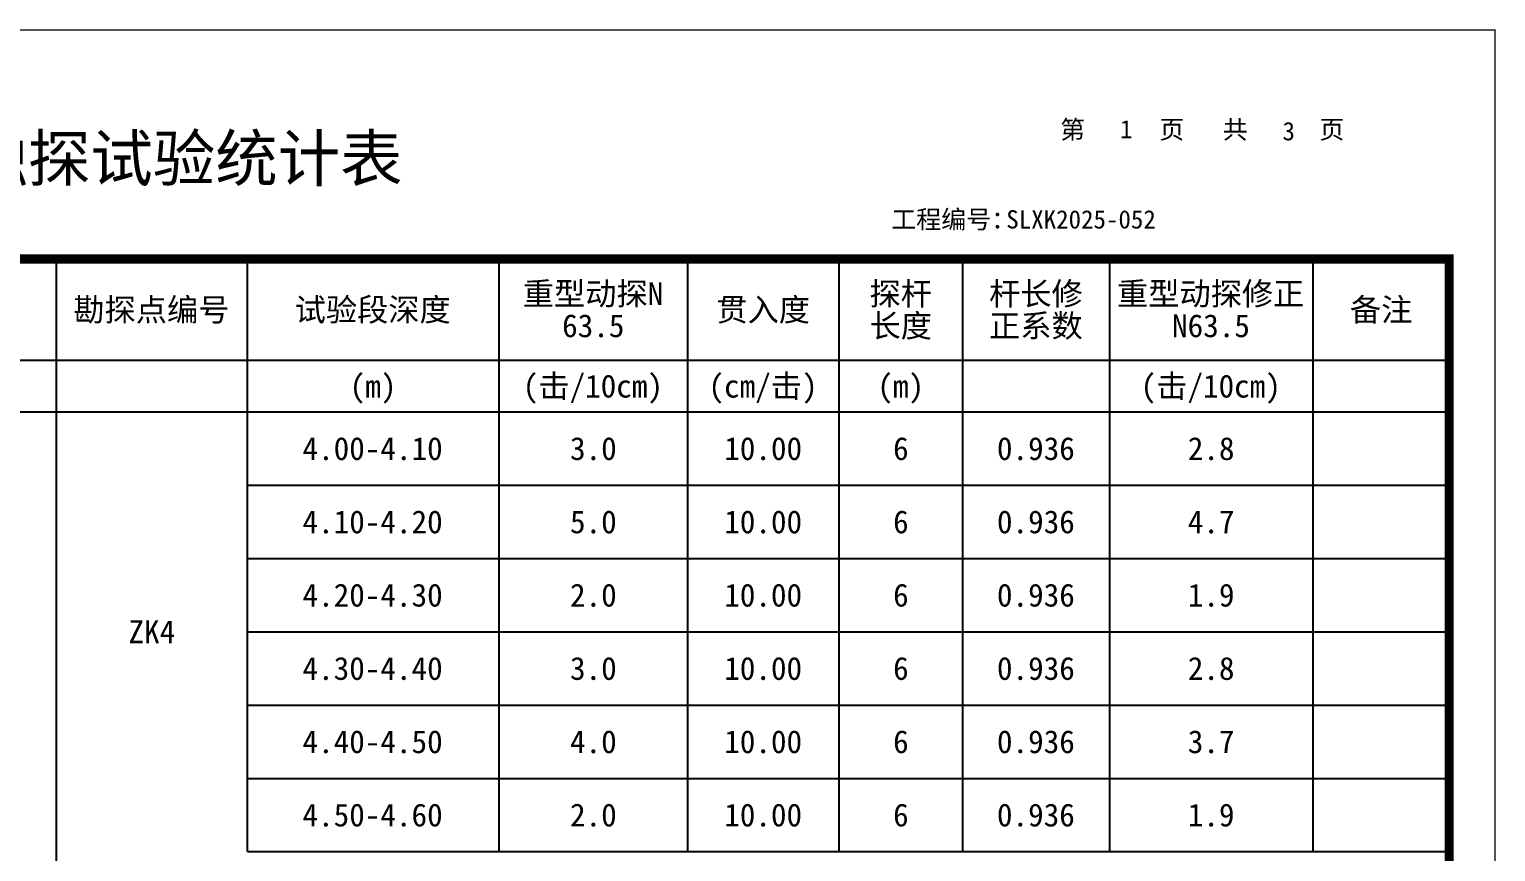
# Model space of a CAD drawing. Header units: millimetres. Extents: x 1134 to 2045, y 653 to 863.
# Drawn here: x 1270.7 to 1430.8, y 773.2 to 863 of the extents above; entities that cross this region are included whole.
import ezdxf
from ezdxf.enums import TextEntityAlignment as Align

# ---------------------------------------------------------------- set-up
doc = ezdxf.new("R2010")
doc.units = ezdxf.units.MM
doc.layers.add('不打印', color=7, linetype='Continuous', plot=False)
doc.styles.add('成果图模板', font='simfang_0.ttf')
doc.styles.add('成果表转DWG表体', font='simfang_0.ttf', dxfattribs={"height": 2.5})

# ---------------------------------------------------------------- blocks, each defined once
blk = doc.blocks.new('动探试验统计表图框模板（昇龙3）.dwg', base_point=(5, 185))
at = {"const_width": 1}
blk.add_lwpolyline([(5, 185), (5, 5), (292, 5), (292, 185), (5, 185), (5, 5)], dxfattribs=at)
at = {"layer": '不打印', "const_width": 0.15}
blk.add_lwpolyline([(0, 210), (0, 0), (297, 0), (297, 210), (0, 210)], dxfattribs=at)
at = {"style": '成果图模板'}
for s, p in [('第', (249.52, 198.14)), ('页', (260.35, 198.14)), ('共', (267.27, 198.14)), ('页', (277.83, 198.14)), ('工程编号：', (231.08, 188.33)), ('SLXK2025-052', (243.64, 188.33))]:
    blk.add_text(s, height=2, dxfattribs=at).set_placement(p)
for s, height, p in [('重型动力触探试验统计表', 5, (140.21, 193.5)), ('1', 2, (256.74, 198.17)), ('3', 2, (274.48, 197.96))]:
    blk.add_text(s, height=height, dxfattribs=at).set_placement(p, align=Align.CENTER)

msp = doc.modelspace()

# ---------------------------------------------------------------- linework, layer by layer
at = {"color": 0}
for points in [[(1233.08, 837.88), (1273.63, 837.88)], [(1273.63, 826.83), (1273.63, 837.88)], [(1273.63, 837.88), (1294.48, 837.88)], [(1273.63, 826.83), (1273.63, 837.88)], [(1294.48, 826.83), (1294.48, 837.88)], [(1294.48, 837.88), (1321.97, 837.88)], [(1294.48, 826.83), (1294.48, 837.88)], [(1321.97, 826.83), (1321.97, 837.88)], [(1321.97, 837.88), (1342.58, 837.88)], [(1321.97, 826.83), (1321.97, 837.88)], [(1342.58, 826.83), (1342.58, 837.88)], [(1342.58, 837.88), (1359.08, 837.88)], [(1342.58, 826.83), (1342.58, 837.88)], [(1359.08, 826.83), (1359.08, 837.88)], [(1359.08, 837.88), (1372.59, 837.88)], [(1359.08, 826.83), (1359.08, 837.88)], [(1372.59, 826.83), (1372.59, 837.88)], [(1372.59, 837.88), (1388.63, 837.88)], [(1372.59, 826.83), (1372.59, 837.88)], [(1388.63, 826.83), (1388.63, 837.88)], [(1388.63, 837.88), (1388.63, 837.88)], [(1388.63, 826.83), (1388.63, 837.88)], [(1388.63, 826.83), (1388.63, 837.88)], [(1388.63, 837.88), (1410.85, 837.88)], [(1388.63, 826.83), (1388.63, 837.88)], [(1410.85, 826.83), (1410.85, 837.88)], [(1410.85, 837.88), (1425.74, 837.88)], [(1410.85, 826.83), (1410.85, 837.88)], [(1425.74, 826.83), (1425.74, 837.88)], [(1233.08, 826.83), (1273.63, 826.83)], [(1233.08, 826.83), (1273.63, 826.83)], [(1273.63, 826.83), (1294.48, 826.83)], [(1273.63, 821.19), (1273.63, 826.83)], [(1273.63, 826.83), (1294.48, 826.83)], [(1273.63, 821.19), (1273.63, 826.83)], [(1294.48, 826.83), (1321.97, 826.83)], [(1294.48, 821.19), (1294.48, 826.83)], [(1294.48, 826.83), (1321.97, 826.83)], [(1294.48, 821.19), (1294.48, 826.83)], [(1321.97, 826.83), (1342.58, 826.83)], [(1321.97, 821.19), (1321.97, 826.83)], [(1321.97, 826.83), (1342.58, 826.83)], [(1321.97, 821.19), (1321.97, 826.83)], [(1342.58, 826.83), (1359.08, 826.83)], [(1342.58, 821.19), (1342.58, 826.83)], [(1342.58, 826.83), (1359.08, 826.83)], [(1342.58, 821.19), (1342.58, 826.83)], [(1359.08, 826.83), (1372.59, 826.83)], [(1359.08, 821.19), (1359.08, 826.83)], [(1359.08, 826.83), (1372.59, 826.83)], [(1359.08, 821.19), (1359.08, 826.83)], [(1372.59, 826.83), (1388.63, 826.83)], [(1372.59, 821.19), (1372.59, 826.83)], [(1372.59, 826.83), (1388.63, 826.83)], [(1372.59, 821.19), (1372.59, 826.83)], [(1388.63, 826.83), (1388.63, 826.83)], [(1388.63, 826.83), (1410.85, 826.83)], [(1388.63, 821.19), (1388.63, 826.83)], [(1388.63, 826.83), (1388.63, 826.83)], [(1388.63, 821.19), (1388.63, 826.83)], [(1388.63, 821.19), (1388.63, 826.83)], [(1388.63, 826.83), (1410.85, 826.83)], [(1388.63, 821.19), (1388.63, 826.83)], [(1410.85, 826.83), (1425.74, 826.83)], [(1410.85, 821.19), (1410.85, 826.83)], [(1410.85, 826.83), (1425.74, 826.83)], [(1410.85, 821.19), (1410.85, 826.83)], [(1425.74, 821.19), (1425.74, 826.83)], [(1233.08, 821.19), (1273.63, 821.19)], [(1233.08, 821.19), (1273.63, 821.19)], [(1273.63, 821.19), (1294.48, 821.19)], [(1273.63, 667.2), (1273.63, 821.19)], [(1273.63, 821.19), (1294.48, 821.19)], [(1273.63, 773.19), (1273.63, 821.19)], [(1294.48, 821.19), (1321.97, 821.19)], [(1294.48, 773.19), (1294.48, 821.19)], [(1294.48, 821.19), (1321.97, 821.19)], [(1294.48, 813.19), (1294.48, 821.19)], [(1321.97, 821.19), (1342.58, 821.19)], [(1321.97, 813.19), (1321.97, 821.19)], [(1321.97, 821.19), (1342.58, 821.19)], [(1321.97, 813.19), (1321.97, 821.19)], [(1342.58, 821.19), (1359.08, 821.19)], [(1342.58, 813.19), (1342.58, 821.19)], [(1342.58, 821.19), (1359.08, 821.19)], [(1342.58, 813.19), (1342.58, 821.19)], [(1359.08, 821.19), (1372.59, 821.19)], [(1359.08, 813.19), (1359.08, 821.19)], [(1359.08, 821.19), (1372.59, 821.19)], [(1359.08, 813.19), (1359.08, 821.19)], [(1372.59, 821.19), (1388.63, 821.19)], [(1372.59, 813.19), (1372.59, 821.19)], [(1372.59, 821.19), (1388.63, 821.19)], [(1372.59, 813.19), (1372.59, 821.19)], [(1388.63, 821.19), (1388.63, 821.19)], [(1388.63, 821.19), (1410.85, 821.19)], [(1388.63, 813.19), (1388.63, 821.19)], [(1388.63, 821.19), (1388.63, 821.19)], [(1388.63, 813.19), (1388.63, 821.19)], [(1388.63, 813.19), (1388.63, 821.19)], [(1388.63, 821.19), (1410.85, 821.19)], [(1388.63, 813.19), (1388.63, 821.19)], [(1410.85, 821.19), (1425.74, 821.19)], [(1410.85, 813.19), (1410.85, 821.19)], [(1410.85, 821.19), (1425.74, 821.19)], [(1410.85, 813.19), (1410.85, 821.19)], [(1425.74, 813.19), (1425.74, 821.19)], [(1294.48, 813.19), (1321.97, 813.19)], [(1294.48, 813.19), (1321.97, 813.19)], [(1294.48, 805.19), (1294.48, 813.19)], [(1321.97, 813.19), (1342.58, 813.19)], [(1321.97, 805.19), (1321.97, 813.19)], [(1321.97, 813.19), (1342.58, 813.19)], [(1321.97, 805.19), (1321.97, 813.19)], [(1342.58, 813.19), (1359.08, 813.19)], [(1342.58, 805.19), (1342.58, 813.19)], [(1342.58, 813.19), (1359.08, 813.19)], [(1342.58, 805.19), (1342.58, 813.19)], [(1359.08, 813.19), (1372.59, 813.19)], [(1359.08, 805.19), (1359.08, 813.19)], [(1359.08, 813.19), (1372.59, 813.19)], [(1359.08, 805.19), (1359.08, 813.19)], [(1372.59, 813.19), (1388.63, 813.19)], [(1372.59, 805.19), (1372.59, 813.19)], [(1372.59, 813.19), (1388.63, 813.19)], [(1372.59, 805.19), (1372.59, 813.19)], [(1388.63, 813.19), (1388.63, 813.19)], [(1388.63, 813.19), (1410.85, 813.19)], [(1388.63, 805.19), (1388.63, 813.19)], [(1388.63, 813.19), (1388.63, 813.19)], [(1388.63, 805.19), (1388.63, 813.19)], [(1388.63, 805.19), (1388.63, 813.19)], [(1388.63, 813.19), (1410.85, 813.19)], [(1388.63, 805.19), (1388.63, 813.19)], [(1410.85, 813.19), (1425.74, 813.19)], [(1410.85, 805.19), (1410.85, 813.19)], [(1410.85, 813.19), (1425.74, 813.19)], [(1410.85, 805.19), (1410.85, 813.19)], [(1425.74, 805.19), (1425.74, 813.19)], [(1294.48, 805.19), (1321.97, 805.19)], [(1294.48, 805.19), (1321.97, 805.19)], [(1294.48, 797.19), (1294.48, 805.19)], [(1321.97, 805.19), (1342.58, 805.19)], [(1321.97, 797.19), (1321.97, 805.19)], [(1321.97, 805.19), (1342.58, 805.19)], [(1321.97, 797.19), (1321.97, 805.19)], [(1342.58, 805.19), (1359.08, 805.19)], [(1342.58, 797.19), (1342.58, 805.19)], [(1342.58, 805.19), (1359.08, 805.19)], [(1342.58, 797.19), (1342.58, 805.19)], [(1359.08, 805.19), (1372.59, 805.19)], [(1359.08, 797.19), (1359.08, 805.19)], [(1359.08, 805.19), (1372.59, 805.19)], [(1359.08, 797.19), (1359.08, 805.19)], [(1372.59, 805.19), (1388.63, 805.19)], [(1372.59, 797.19), (1372.59, 805.19)], [(1372.59, 805.19), (1388.63, 805.19)], [(1372.59, 797.19), (1372.59, 805.19)], [(1388.63, 805.19), (1388.63, 805.19)], [(1388.63, 805.19), (1410.85, 805.19)], [(1388.63, 797.19), (1388.63, 805.19)], [(1388.63, 805.19), (1388.63, 805.19)], [(1388.63, 797.19), (1388.63, 805.19)], [(1388.63, 797.19), (1388.63, 805.19)], [(1388.63, 805.19), (1410.85, 805.19)], [(1388.63, 797.19), (1388.63, 805.19)], [(1410.85, 805.19), (1425.74, 805.19)], [(1410.85, 797.19), (1410.85, 805.19)], [(1410.85, 805.19), (1425.74, 805.19)], [(1410.85, 797.19), (1410.85, 805.19)], [(1425.74, 797.19), (1425.74, 805.19)], [(1294.48, 797.19), (1321.97, 797.19)], [(1294.48, 797.19), (1321.97, 797.19)], [(1294.48, 789.19), (1294.48, 797.19)], [(1321.97, 797.19), (1342.58, 797.19)], [(1321.97, 789.19), (1321.97, 797.19)], [(1321.97, 797.19), (1342.58, 797.19)], [(1321.97, 789.19), (1321.97, 797.19)], [(1342.58, 797.19), (1359.08, 797.19)], [(1342.58, 789.19), (1342.58, 797.19)], [(1342.58, 797.19), (1359.08, 797.19)], [(1342.58, 789.19), (1342.58, 797.19)], [(1359.08, 797.19), (1372.59, 797.19)], [(1359.08, 789.19), (1359.08, 797.19)], [(1359.08, 797.19), (1372.59, 797.19)], [(1359.08, 789.19), (1359.08, 797.19)], [(1372.59, 797.19), (1388.63, 797.19)], [(1372.59, 789.19), (1372.59, 797.19)], [(1372.59, 797.19), (1388.63, 797.19)], [(1372.59, 789.19), (1372.59, 797.19)], [(1388.63, 797.19), (1388.63, 797.19)], [(1388.63, 797.19), (1410.85, 797.19)], [(1388.63, 789.19), (1388.63, 797.19)], [(1388.63, 797.19), (1388.63, 797.19)], [(1388.63, 789.19), (1388.63, 797.19)], [(1388.63, 789.19), (1388.63, 797.19)], [(1388.63, 797.19), (1410.85, 797.19)], [(1388.63, 789.19), (1388.63, 797.19)], [(1410.85, 797.19), (1425.74, 797.19)], [(1410.85, 789.19), (1410.85, 797.19)], [(1410.85, 797.19), (1425.74, 797.19)], [(1410.85, 789.19), (1410.85, 797.19)], [(1425.74, 789.19), (1425.74, 797.19)], [(1294.48, 789.19), (1321.97, 789.19)], [(1294.48, 789.19), (1321.97, 789.19)], [(1294.48, 781.19), (1294.48, 789.19)], [(1321.97, 789.19), (1342.58, 789.19)], [(1321.97, 781.19), (1321.97, 789.19)], [(1321.97, 789.19), (1342.58, 789.19)], [(1321.97, 781.19), (1321.97, 789.19)], [(1342.58, 789.19), (1359.08, 789.19)], [(1342.58, 781.19), (1342.58, 789.19)], [(1342.58, 789.19), (1359.08, 789.19)], [(1342.58, 781.19), (1342.58, 789.19)], [(1359.08, 789.19), (1372.59, 789.19)], [(1359.08, 781.19), (1359.08, 789.19)], [(1359.08, 789.19), (1372.59, 789.19)], [(1359.08, 781.19), (1359.08, 789.19)], [(1372.59, 789.19), (1388.63, 789.19)], [(1372.59, 781.19), (1372.59, 789.19)], [(1372.59, 789.19), (1388.63, 789.19)], [(1372.59, 781.19), (1372.59, 789.19)], [(1388.63, 789.19), (1388.63, 789.19)], [(1388.63, 789.19), (1410.85, 789.19)], [(1388.63, 781.19), (1388.63, 789.19)], [(1388.63, 789.19), (1388.63, 789.19)], [(1388.63, 781.19), (1388.63, 789.19)], [(1388.63, 781.19), (1388.63, 789.19)], [(1388.63, 789.19), (1410.85, 789.19)], [(1388.63, 781.19), (1388.63, 789.19)], [(1410.85, 789.19), (1425.74, 789.19)], [(1410.85, 781.19), (1410.85, 789.19)], [(1410.85, 789.19), (1425.74, 789.19)], [(1410.85, 781.19), (1410.85, 789.19)], [(1425.74, 781.19), (1425.74, 789.19)], [(1294.48, 781.19), (1321.97, 781.19)], [(1294.48, 781.19), (1321.97, 781.19)], [(1294.48, 773.19), (1294.48, 781.19)], [(1321.97, 781.19), (1342.58, 781.19)], [(1321.97, 773.19), (1321.97, 781.19)], [(1321.97, 781.19), (1342.58, 781.19)], [(1321.97, 773.19), (1321.97, 781.19)], [(1342.58, 781.19), (1359.08, 781.19)], [(1342.58, 773.19), (1342.58, 781.19)], [(1342.58, 781.19), (1359.08, 781.19)], [(1342.58, 773.19), (1342.58, 781.19)], [(1359.08, 781.19), (1372.59, 781.19)], [(1359.08, 773.19), (1359.08, 781.19)], [(1359.08, 781.19), (1372.59, 781.19)], [(1359.08, 773.19), (1359.08, 781.19)], [(1372.59, 781.19), (1388.63, 781.19)], [(1372.59, 773.19), (1372.59, 781.19)], [(1372.59, 781.19), (1388.63, 781.19)], [(1372.59, 773.19), (1372.59, 781.19)], [(1388.63, 781.19), (1388.63, 781.19)], [(1388.63, 781.19), (1410.85, 781.19)], [(1388.63, 773.19), (1388.63, 781.19)], [(1388.63, 781.19), (1388.63, 781.19)], [(1388.63, 773.19), (1388.63, 781.19)], [(1388.63, 773.19), (1388.63, 781.19)], [(1388.63, 781.19), (1410.85, 781.19)], [(1388.63, 773.19), (1388.63, 781.19)], [(1410.85, 781.19), (1425.74, 781.19)], [(1410.85, 773.19), (1410.85, 781.19)], [(1410.85, 781.19), (1425.74, 781.19)], [(1410.85, 773.19), (1410.85, 781.19)], [(1425.74, 773.19), (1425.74, 781.19)], [(1294.48, 773.19), (1321.97, 773.19)], [(1321.97, 773.19), (1342.58, 773.19)], [(1342.58, 773.19), (1359.08, 773.19)], [(1359.08, 773.19), (1372.59, 773.19)], [(1372.59, 773.19), (1388.63, 773.19)], [(1388.63, 773.19), (1388.63, 773.19)], [(1388.63, 773.19), (1410.85, 773.19)], [(1410.85, 773.19), (1425.74, 773.19)]]:
    msp.add_lwpolyline(points, dxfattribs=at)

# ---------------------------------------------------------------- block references
msp.add_blockref('动探试验统计表图框模板（昇龙3）.dwg', (1138.7, 837.88))

# ---------------------------------------------------------------- texts
at = {"color": 0, "style": '成果表转DWG表体'}
for s, p in [('重型动探N', (1324.54, 832.85)), ('探杆', (1362.4, 832.85)), ('杆长修', (1375.46, 832.85)), ('重型动探修正', (1389.43, 832.85)), ('勘探点编号', (1275.46, 831.1)), ('试验段深度', (1299.63, 831.1)), ('贯入度', (1345.68, 831.1)), ('备注', (1414.86, 831.1)), ('63.5', (1328.84, 829.35)), ('长度', (1362.4, 829.35)), ('正系数', (1375.46, 829.35)), ('N63.5', (1395.44, 829.35)), ('(m)', (1305.64, 822.76)), ('(击/10cm)', (1324.54, 822.76)), ('(cm/击)', (1344.82, 822.76)), ('(m)', (1363.26, 822.76)), ('(击/10cm)', (1392.01, 822.76)), ('4.00-4.10', (1300.49, 815.94)), ('3.0', (1329.7, 815.94)), ('10.00', (1346.54, 815.94)), ('6', (1364.98, 815.94)), ('0.936', (1376.32, 815.94)), ('2.8', (1397.16, 815.94)), ('4.10-4.20', (1300.49, 807.94)), ('5.0', (1329.7, 807.94)), ('10.00', (1346.54, 807.94)), ('6', (1364.98, 807.94)), ('0.936', (1376.32, 807.94)), ('4.7', (1397.16, 807.94)), ('4.20-4.30', (1300.49, 799.94)), ('2.0', (1329.7, 799.94)), ('10.00', (1346.54, 799.94)), ('6', (1364.98, 799.94)), ('0.936', (1376.32, 799.94)), ('1.9', (1397.16, 799.94)), ('ZK4', (1281.48, 795.94)), ('4.30-4.40', (1300.49, 791.94)), ('3.0', (1329.7, 791.94)), ('10.00', (1346.54, 791.94)), ('6', (1364.98, 791.94)), ('0.936', (1376.32, 791.94)), ('2.8', (1397.16, 791.94)), ('4.40-4.50', (1300.49, 783.94)), ('4.0', (1329.7, 783.94)), ('10.00', (1346.54, 783.94)), ('6', (1364.98, 783.94)), ('0.936', (1376.32, 783.94)), ('3.7', (1397.16, 783.94)), ('4.50-4.60', (1300.49, 775.94)), ('2.0', (1329.7, 775.94)), ('10.00', (1346.54, 775.94)), ('6', (1364.98, 775.94)), ('0.936', (1376.32, 775.94)), ('1.9', (1397.16, 775.94))]:
    msp.add_text(s, height=2.5, dxfattribs=at).set_placement(p)

doc.saveas('drawing.dxf')
